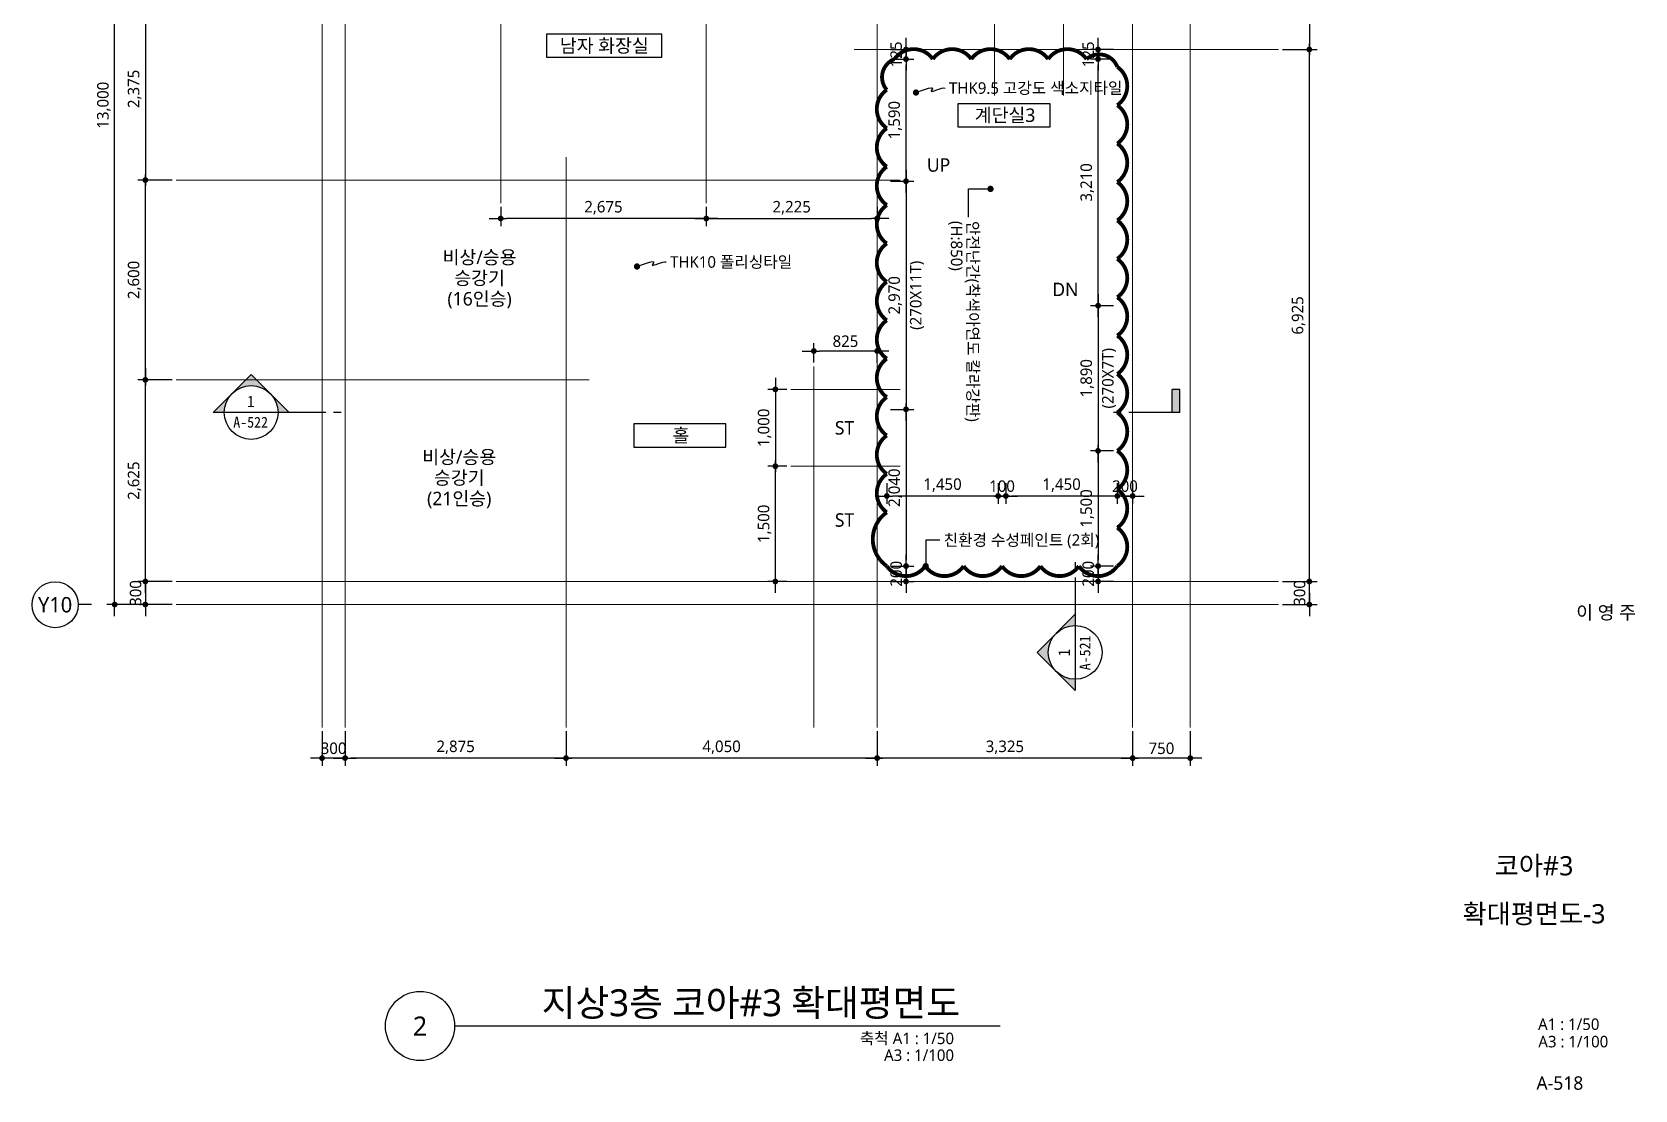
# Model space of a CAD drawing. Header units: millimetres. Extents: x 1424731 to 1631737, y 707248 to 849681.
# Drawn here: x 1526481 to 1547344, y 788374 to 802146 of the extents above; entities that cross this region are included whole.
import ezdxf
from ezdxf.enums import TextEntityAlignment as Align

# ---------------------------------------------------------------- set-up
doc = ezdxf.new("R2010")
doc.units = ezdxf.units.MM
doc.header["$MEASUREMENT"] = 0
doc.linetypes.add('CEN', pattern=[62, 60, -1, 0, -1])
doc.layers.get('0').update_dxf_attribs({"linetype": 'CONTINUOUS'})
for name, color, linetype, lineweight in [('A-AXIS-BUBL', 7, 'CONTINUOUS', 25), ('A-BORD-TEXT', 3, 'CONTINUOUS', 25), ('A-CNTL', 1, 'CEN', 15), ('A-DIMS', 7, 'CONTINUOUS', 25), ('A-MKXS-LEAD', 7, 'CONTINUOUS', 25), ('A-MKXS-MAK1', 3, 'CONTINUOUS', 25), ('A-MKXS-TEXT1', 3, 'CONTINUOUS', 25), ('A-MKXS-TEXT2', 7, 'CONTINUOUS', 25), ('A-MKXX-NAME', 3, 'CONTINUOUS', 25), ('A-MKXX-SYMB', 7, 'CONTINUOUS', 25), ('A-XXXX-SYMB', 7, 'CONTINUOUS', 25), ('A-XXXX-TXT1', 3, 'CONTINUOUS', 25), ('A-XXXX-TXT2', 3, 'CONTINUOUS', 25), ('REV-202205', 20, 'CONTINUOUS', 25)]:
    doc.layers.add(name, color=color, linetype=linetype, lineweight=lineweight)
doc.styles.add('HY울릉도L', font='')
doc.styles.add('돋움체', font='')
doc.styles.add('맑은고딕', font='malgun.ttf')
doc.styles.get('HY울릉도L').set_extended_font_data('HYwulM')
doc.styles.get('돋움체').set_extended_font_data('DotumChe')
doc.dimstyles.new('CDIM', dxfattribs={"dimtxt": 3, "dimasz": 1.5, "dimexe": 2, "dimexo": 1, "dimgap": 1, "dimtad": 1, "dimdec": 0, "dimrnd": 0.5, "dimzin": 0, "dimdsep": 32, "dimlunit": 6, "dimtxsty": 'HY울릉도L', "dimblk1": '_CIDOT', "dimblk2": '_CIDOT', "dimsah": 1, "dimcen": 5.5, "dimclrd": 2, "dimclre": 2, "dimclrt": 7, "dimadec": 0, "dimazin": 0, "dimtfac": 1, "dimtdec": 0, "dimtix": 1, "dimtmove": 2, "dimatfit": 1, "dimldrblk": '_CIDOT', "dimfxl": 1, "dimtolj": 1, "dimtzin": 0, "dimlwd": -1, "dimarcsym": 0})

# ---------------------------------------------------------------- blocks, each defined once
blk = doc.blocks.new('_CIDOT')
at = {"color": 0, "linetype": 'ByBlock'}
blk.add_line((2, 0), (-1, 0), dxfattribs=at)
at = {"color": 0, "linetype": 'ByBlock', "const_width": 0.5}
blk.add_lwpolyline([(-0.25, 0, 1), (0.25, 0, 1)], format="xyb", close=True, dxfattribs=at)
blk = doc.blocks.new('*D1019')
at = {"layer": 'A-DIMS', "lineweight": -2, "transparency": 16777216}
for p, q in [((-2250, 2925), (-2700, 2925)), ((-2250, 300), (-2700, 300))]:
    blk.add_line(p, q, dxfattribs=at)
at = {"layer": 'A-DIMS', "transparency": 16777216}
blk.add_line((-2600, 375), (-2600, 2850), dxfattribs=at)
at = {"layer": 'A-DIMS', "transparency": 16777216, "xscale": 75, "yscale": 75, "zscale": 75}
for p, rotation in [((-2600, 2925), 90), ((-2600, 300), 270)]:
    blk.add_blockref('_CIDOT', p, dxfattribs=dict(at, rotation=rotation))
at = {"layer": 'A-DIMS', "color": 3, "transparency": 16777216, "insert": (-2740, 1612), "char_height": 150, "attachment_point": 5, "rotation": 90, "style": '맑은고딕'}
blk.add_mtext('\\A1;2,625', dxfattribs=at)
blk = doc.blocks.new('*D1020')
at = {"layer": 'A-DIMS', "lineweight": -2, "transparency": 16777216}
for p, q in [((-2250, 13000), (-3100, 13000)), ((-2250, 0), (-3100, 0))]:
    blk.add_line(p, q, dxfattribs=at)
at = {"layer": 'A-DIMS', "transparency": 16777216}
blk.add_line((-3000, 75), (-3000, 12925), dxfattribs=at)
at = {"layer": 'A-DIMS', "transparency": 16777216, "xscale": 75, "yscale": 75, "zscale": 75}
for p, rotation in [((-3000, 13000), 90), ((-3000, 0), 270)]:
    blk.add_blockref('_CIDOT', p, dxfattribs=dict(at, rotation=rotation))
at = {"layer": 'A-DIMS', "color": 3, "transparency": 16777216, "insert": (-3140, 6500), "char_height": 150, "attachment_point": 5, "rotation": 90, "style": '맑은고딕'}
blk.add_mtext('\\A1;13,000', dxfattribs=at)
blk = doc.blocks.new('*D1021')
at = {"layer": 'A-DIMS', "lineweight": -2, "transparency": 16777216}
for p, q in [((-2250, 5525), (-2700, 5525)), ((-2250, 2925), (-2700, 2925))]:
    blk.add_line(p, q, dxfattribs=at)
at = {"layer": 'A-DIMS', "transparency": 16777216}
blk.add_line((-2600, 3000), (-2600, 5450), dxfattribs=at)
at = {"layer": 'A-DIMS', "transparency": 16777216, "xscale": 75, "yscale": 75, "zscale": 75}
for p, rotation in [((-2600, 5525), 90), ((-2600, 2925), 270)]:
    blk.add_blockref('_CIDOT', p, dxfattribs=dict(at, rotation=rotation))
at = {"layer": 'A-DIMS', "color": 3, "transparency": 16777216, "insert": (-2740, 4225), "char_height": 150, "attachment_point": 5, "rotation": 90, "style": '맑은고딕'}
blk.add_mtext('\\A1;2,600', dxfattribs=at)
blk = doc.blocks.new('*D1022')
at = {"layer": 'A-DIMS', "transparency": 16777216}
for p, q in [((12550, 375), (12550, 450)), ((12550, 0), (12550, 300)), ((12550, -75), (12550, -150))]:
    blk.add_line(p, q, dxfattribs=at)
at = {"layer": 'A-DIMS', "lineweight": -2, "transparency": 16777216}
for p, q in [((12200, 300), (12650, 300)), ((12200, 0), (12650, 0))]:
    blk.add_line(p, q, dxfattribs=at)
at = {"layer": 'A-DIMS', "transparency": 16777216, "xscale": 75, "yscale": 75, "zscale": 75}
for p, rotation in [((12550, 300), 270), ((12550, 0), 90)]:
    blk.add_blockref('_CIDOT', p, dxfattribs=dict(at, rotation=rotation))
at = {"layer": 'A-DIMS', "color": 3, "transparency": 16777216, "insert": (12423, 150), "char_height": 150, "attachment_point": 5, "rotation": 90, "style": '맑은고딕'}
blk.add_mtext('\\A1;300', dxfattribs=at)
blk = doc.blocks.new('*D1023')
at = {"layer": 'A-DIMS', "lineweight": -2, "transparency": 16777216}
for p, q in [((12200, 7225), (12650, 7225)), ((12200, 300), (12650, 300))]:
    blk.add_line(p, q, dxfattribs=at)
at = {"layer": 'A-DIMS', "transparency": 16777216}
blk.add_line((12550, 375), (12550, 7150), dxfattribs=at)
at = {"layer": 'A-DIMS', "transparency": 16777216, "xscale": 75, "yscale": 75, "zscale": 75}
for p, rotation in [((12550, 7225), 90), ((12550, 300), 270)]:
    blk.add_blockref('_CIDOT', p, dxfattribs=dict(at, rotation=rotation))
at = {"layer": 'A-DIMS', "color": 3, "transparency": 16777216, "insert": (12410, 3763), "char_height": 150, "attachment_point": 5, "rotation": 90, "style": '맑은고딕'}
blk.add_mtext('\\A1;6,925', dxfattribs=at)
blk = doc.blocks.new('*D1025')
at = {"layer": 'A-DIMS', "lineweight": -2, "transparency": 16777216}
for p, q in [((-300, -1650), (-300, -2100)), ((0, -1650), (0, -2100))]:
    blk.add_line(p, q, dxfattribs=at)
at = {"layer": 'A-DIMS', "transparency": 16777216}
for p, q in [((-375, -2000), (-450, -2000)), ((0, -2000), (-300, -2000)), ((75, -2000), (150, -2000))]:
    blk.add_line(p, q, dxfattribs=at)
at = {"layer": 'A-DIMS', "transparency": 16777216, "xscale": 75, "yscale": 75, "zscale": 75}
blk.add_blockref('_CIDOT', (-300, -2000), dxfattribs=at)
at = {"layer": 'A-DIMS', "transparency": 16777216, "xscale": 75, "yscale": 75, "zscale": 75, "rotation": 180}
blk.add_blockref('_CIDOT', (0, -2000), dxfattribs=at)
at = {"layer": 'A-DIMS', "color": 3, "transparency": 16777216, "insert": (-150, -1873), "char_height": 150, "attachment_point": 5, "style": '맑은고딕'}
blk.add_mtext('\\A1;300', dxfattribs=at)
blk = doc.blocks.new('*D1026')
at = {"layer": 'A-DIMS', "lineweight": -2, "transparency": 16777216}
for p, q in [((0, -1650), (0, -2100)), ((2875, -1650), (2875, -2100))]:
    blk.add_line(p, q, dxfattribs=at)
at = {"layer": 'A-DIMS', "transparency": 16777216}
blk.add_line((2800, -2000), (75, -2000), dxfattribs=at)
at = {"layer": 'A-DIMS', "transparency": 16777216, "xscale": 75, "yscale": 75, "zscale": 75, "rotation": 180}
blk.add_blockref('_CIDOT', (0, -2000), dxfattribs=at)
at = {"layer": 'A-DIMS', "transparency": 16777216, "xscale": 75, "yscale": 75, "zscale": 75}
blk.add_blockref('_CIDOT', (2875, -2000), dxfattribs=at)
at = {"layer": 'A-DIMS', "color": 3, "transparency": 16777216, "insert": (1438, -1860), "char_height": 150, "attachment_point": 5, "style": '맑은고딕'}
blk.add_mtext('\\A1;2,875', dxfattribs=at)
blk = doc.blocks.new('*D1027')
at = {"layer": 'A-DIMS', "lineweight": -2, "transparency": 16777216}
for p, q in [((2875, -1650), (2875, -2100)), ((6925, -1650), (6925, -2100))]:
    blk.add_line(p, q, dxfattribs=at)
at = {"layer": 'A-DIMS', "transparency": 16777216}
blk.add_line((6850, -2000), (2950, -2000), dxfattribs=at)
at = {"layer": 'A-DIMS', "transparency": 16777216, "xscale": 75, "yscale": 75, "zscale": 75, "rotation": 180}
blk.add_blockref('_CIDOT', (2875, -2000), dxfattribs=at)
at = {"layer": 'A-DIMS', "transparency": 16777216, "xscale": 75, "yscale": 75, "zscale": 75}
blk.add_blockref('_CIDOT', (6925, -2000), dxfattribs=at)
at = {"layer": 'A-DIMS', "color": 3, "transparency": 16777216, "insert": (4900, -1860), "char_height": 150, "attachment_point": 5, "style": '맑은고딕'}
blk.add_mtext('\\A1;4,050', dxfattribs=at)
blk = doc.blocks.new('*D1028')
at = {"layer": 'A-DIMS', "lineweight": -2, "transparency": 16777216}
for p, q in [((6925, -1650), (6925, -2100)), ((10250, -1650), (10250, -2100))]:
    blk.add_line(p, q, dxfattribs=at)
at = {"layer": 'A-DIMS', "transparency": 16777216}
blk.add_line((10175, -2000), (7000, -2000), dxfattribs=at)
at = {"layer": 'A-DIMS', "transparency": 16777216, "xscale": 75, "yscale": 75, "zscale": 75, "rotation": 180}
blk.add_blockref('_CIDOT', (6925, -2000), dxfattribs=at)
at = {"layer": 'A-DIMS', "transparency": 16777216, "xscale": 75, "yscale": 75, "zscale": 75}
blk.add_blockref('_CIDOT', (10250, -2000), dxfattribs=at)
at = {"layer": 'A-DIMS', "color": 3, "transparency": 16777216, "insert": (8587, -1860), "char_height": 150, "attachment_point": 5, "style": '맑은고딕'}
blk.add_mtext('\\A1;3,325', dxfattribs=at)
blk = doc.blocks.new('*D1029')
at = {"layer": 'A-DIMS', "lineweight": -2, "transparency": 16777216}
for p, q in [((10250, -1650), (10250, -2100)), ((11000, -1650), (11000, -2100))]:
    blk.add_line(p, q, dxfattribs=at)
at = {"layer": 'A-DIMS', "transparency": 16777216}
blk.add_line((10925, -2000), (10325, -2000), dxfattribs=at)
at = {"layer": 'A-DIMS', "transparency": 16777216, "xscale": 75, "yscale": 75, "zscale": 75, "rotation": 180}
blk.add_blockref('_CIDOT', (10250, -2000), dxfattribs=at)
at = {"layer": 'A-DIMS', "transparency": 16777216, "xscale": 75, "yscale": 75, "zscale": 75}
blk.add_blockref('_CIDOT', (11000, -2000), dxfattribs=at)
at = {"layer": 'A-DIMS', "color": 3, "transparency": 16777216, "insert": (10625, -1873), "char_height": 150, "attachment_point": 5, "style": '맑은고딕'}
blk.add_mtext('\\A1;750', dxfattribs=at)
blk = doc.blocks.new('*D1030')
at = {"layer": 'A-DIMS', "lineweight": -2, "transparency": 16777216}
for p, q in [((-2250, 7900), (-2700, 7900)), ((-2250, 5525), (-2700, 5525))]:
    blk.add_line(p, q, dxfattribs=at)
at = {"layer": 'A-DIMS', "transparency": 16777216}
blk.add_line((-2600, 7825), (-2600, 5600), dxfattribs=at)
at = {"layer": 'A-DIMS', "transparency": 16777216, "xscale": 75, "yscale": 75, "zscale": 75}
for p, rotation in [((-2600, 7900), 90), ((-2600, 5525), 270)]:
    blk.add_blockref('_CIDOT', p, dxfattribs=dict(at, rotation=rotation))
at = {"layer": 'A-DIMS', "color": 3, "transparency": 16777216, "insert": (-2740, 6712), "char_height": 150, "attachment_point": 5, "rotation": 90, "style": '맑은고딕'}
blk.add_mtext('\\A1;2,375', dxfattribs=at)
blk = doc.blocks.new('*D1033')
at = {"layer": 'A-DIMS', "lineweight": -2, "transparency": 16777216}
for p, q in [((5750, 1800), (5500, 1800)), ((5750, 300), (5500, 300))]:
    blk.add_line(p, q, dxfattribs=at)
at = {"layer": 'A-DIMS', "transparency": 16777216}
blk.add_line((5600, 375), (5600, 1725), dxfattribs=at)
at = {"layer": 'A-DIMS', "transparency": 16777216, "xscale": 75, "yscale": 75, "zscale": 75}
for p, rotation in [((5600, 1800), 90), ((5600, 300), 270)]:
    blk.add_blockref('_CIDOT', p, dxfattribs=dict(at, rotation=rotation))
at = {"layer": 'A-DIMS', "color": 3, "transparency": 16777216, "insert": (5460, 1050), "char_height": 150, "attachment_point": 5, "rotation": 90, "style": '맑은고딕'}
blk.add_mtext('\\A1;1,500', dxfattribs=at)
blk = doc.blocks.new('*D1034')
at = {"layer": 'A-DIMS', "lineweight": -2, "transparency": 16777216}
for p, q in [((5750, 2800), (5500, 2800)), ((5750, 1800), (5500, 1800))]:
    blk.add_line(p, q, dxfattribs=at)
at = {"layer": 'A-DIMS', "transparency": 16777216}
blk.add_line((5600, 2725), (5600, 1875), dxfattribs=at)
at = {"layer": 'A-DIMS', "transparency": 16777216, "xscale": 75, "yscale": 75, "zscale": 75}
for p, rotation in [((5600, 2800), 90), ((5600, 1800), 270)]:
    blk.add_blockref('_CIDOT', p, dxfattribs=dict(at, rotation=rotation))
at = {"layer": 'A-DIMS', "color": 3, "transparency": 16777216, "insert": (5460, 2300), "char_height": 150, "attachment_point": 5, "rotation": 90, "style": '맑은고딕'}
blk.add_mtext('\\A1;1,000', dxfattribs=at)
blk = doc.blocks.new('*D1035')
at = {"layer": 'A-DIMS', "lineweight": -2, "transparency": 16777216}
for p, q in [((6100, 3150), (6100, 3400)), ((6925, 3150), (6925, 3400))]:
    blk.add_line(p, q, dxfattribs=at)
at = {"layer": 'A-DIMS', "transparency": 16777216}
blk.add_line((6850, 3300), (6175, 3300), dxfattribs=at)
at = {"layer": 'A-DIMS', "transparency": 16777216, "xscale": 75, "yscale": 75, "zscale": 75, "rotation": 180}
blk.add_blockref('_CIDOT', (6100, 3300), dxfattribs=at)
at = {"layer": 'A-DIMS', "transparency": 16777216, "xscale": 75, "yscale": 75, "zscale": 75}
blk.add_blockref('_CIDOT', (6925, 3300), dxfattribs=at)
at = {"layer": 'A-DIMS', "color": 3, "transparency": 16777216, "insert": (6512, 3427), "char_height": 150, "attachment_point": 5, "style": '맑은고딕'}
blk.add_mtext('\\A1;825', dxfattribs=at)
blk = doc.blocks.new('*D1036')
at = {"layer": 'A-DIMS', "lineweight": -2, "transparency": 16777216}
for p, q in [((12200, 8450), (12650, 8450)), ((12200, 7225), (12650, 7225))]:
    blk.add_line(p, q, dxfattribs=at)
at = {"layer": 'A-DIMS', "transparency": 16777216}
blk.add_line((12550, 8375), (12550, 7300), dxfattribs=at)
at = {"layer": 'A-DIMS', "transparency": 16777216, "xscale": 75, "yscale": 75, "zscale": 75}
for p, rotation in [((12550, 8450), 90), ((12550, 7225), 270)]:
    blk.add_blockref('_CIDOT', p, dxfattribs=dict(at, rotation=rotation))
at = {"layer": 'A-DIMS', "color": 3, "transparency": 16777216, "insert": (12410, 7838), "char_height": 150, "attachment_point": 5, "rotation": 90, "style": '맑은고딕'}
blk.add_mtext('\\A1;1,225', dxfattribs=at)
blk = doc.blocks.new('*D1008')
at = {"layer": 'A-DIMS', "transparency": 16777216}
for p, q in [((-2600, 375), (-2600, 450)), ((-2600, 300), (-2600, 0)), ((-2600, -75), (-2600, -150))]:
    blk.add_line(p, q, dxfattribs=at)
at = {"layer": 'A-DIMS', "lineweight": -2, "transparency": 16777216}
for p, q in [((-2250, 300), (-2700, 300)), ((-2250, 0), (-2700, 0))]:
    blk.add_line(p, q, dxfattribs=at)
at = {"layer": 'A-DIMS', "transparency": 16777216, "xscale": 75, "yscale": 75, "zscale": 75}
for p, rotation in [((-2600, 300), 270), ((-2600, 0), 90)]:
    blk.add_blockref('_CIDOT', p, dxfattribs=dict(at, rotation=rotation))
at = {"layer": 'A-DIMS', "color": 3, "transparency": 16777216, "insert": (-2727, 150), "char_height": 150, "attachment_point": 5, "rotation": 90, "style": '맑은고딕'}
blk.add_mtext('\\A1;300', dxfattribs=at)
blk = doc.blocks.new('*D1038')
at = {"layer": 'A-DIMS', "lineweight": -2, "transparency": 16777216}
for p, q in [((2025, 5175), (2025, 4925)), ((4700, 5175), (4700, 4925))]:
    blk.add_line(p, q, dxfattribs=at)
at = {"layer": 'A-DIMS', "transparency": 16777216}
blk.add_line((4625, 5025), (2100, 5025), dxfattribs=at)
at = {"layer": 'A-DIMS', "transparency": 16777216, "xscale": 75, "yscale": 75, "zscale": 75, "rotation": 180}
blk.add_blockref('_CIDOT', (2025, 5025), dxfattribs=at)
at = {"layer": 'A-DIMS', "transparency": 16777216, "xscale": 75, "yscale": 75, "zscale": 75}
blk.add_blockref('_CIDOT', (4700, 5025), dxfattribs=at)
at = {"layer": 'A-DIMS', "color": 3, "transparency": 16777216, "insert": (3362, 5165), "char_height": 150, "attachment_point": 5, "style": '맑은고딕'}
blk.add_mtext('\\A1;2,675', dxfattribs=at)
blk = doc.blocks.new('*D1039')
at = {"layer": 'A-DIMS', "lineweight": -2, "transparency": 16777216}
for p, q in [((4700, 5175), (4700, 4925)), ((6925, 5175), (6925, 4925))]:
    blk.add_line(p, q, dxfattribs=at)
at = {"layer": 'A-DIMS', "transparency": 16777216}
blk.add_line((4775, 5025), (6850, 5025), dxfattribs=at)
at = {"layer": 'A-DIMS', "transparency": 16777216, "xscale": 75, "yscale": 75, "zscale": 75, "rotation": 180}
blk.add_blockref('_CIDOT', (4700, 5025), dxfattribs=at)
at = {"layer": 'A-DIMS', "transparency": 16777216, "xscale": 75, "yscale": 75, "zscale": 75}
blk.add_blockref('_CIDOT', (6925, 5025), dxfattribs=at)
at = {"layer": 'A-DIMS', "color": 3, "transparency": 16777216, "insert": (5812, 5165), "char_height": 150, "attachment_point": 5, "style": '맑은고딕'}
blk.add_mtext('\\A1;2,225', dxfattribs=at)
blk = doc.blocks.new('비상승용승강기16인승')
at = {"layer": 'A-MKXX-NAME', "style": '맑은고딕'}
for s, p in [('비상/승용', (0, 270)), ('승강기', (0, 0)), ('(16인승)', (0, -270))]:
    blk.add_text(s, height=175, dxfattribs=at).set_placement(p, align=Align.MIDDLE_CENTER)
blk = doc.blocks.new('CORE 3- 단면')
at = {"layer": 'A-MKXS-MAK1'}
h = blk.add_hatch(color=256, dxfattribs=at)
h.paths.add_polyline_path([(-1180, 4290), (-933, 4042, 0.414214), (-1428, 4042)])
h.paths.add_polyline_path([(-933, 4042), (-685, 3795), (-830, 3795, 0.198912)])
h.paths.add_polyline_path([(-1428, 4042, 0.198912), (-1530, 3795), (-1675, 3795)])
blk.add_hatch(color=256, dxfattribs=at).paths.add_polyline_path([(10806, 4095), (10906, 4095), (10906, 3795), (10806, 3795)])
h = blk.add_hatch(color=256, dxfattribs=at)
h.paths.add_polyline_path([(9050, 672), (9297, 919, 0.414214), (9297, 424)])
h.paths.add_polyline_path([(9297, 919), (9545, 1167), (9545, 1022, 0.198912)])
h.paths.add_polyline_path([(9297, 424, 0.198912), (9545, 322), (9545, 177)])
for p, q in [((-1675, 3795), (-1180, 4290)), ((-685, 3795), (-1180, 4290)), ((10906, 4095), (10806, 4095)), ((10806, 3795), (10806, 4095)), ((10906, 3795), (10906, 4095)), ((-207, 3795), (-1675, 3795)), ((-7, 3795), (-107, 3795)), ((10143, 3795), (10043, 3795)), ((10906, 3795), (10243, 3795)), ((9545, 1845), (9545, 1745)), ((9545, 1645), (9545, 177)), ((9545, 1167), (9050, 672)), ((9545, 177), (9050, 672))]:
    blk.add_line(p, q, dxfattribs=at)
for centre in [(-1180, 3795), (9545, 672)]:
    blk.add_circle(centre, 350, dxfattribs=at)
at = {"layer": 'A-MKXS-TEXT2', "style": '돋움체'}
for s, height, p in [('1', 150, (-1184, 3939)), ('A-522', 140, (-1187, 3667))]:
    blk.add_text(s, height=height, dxfattribs=at).set_placement(p, align=Align.MIDDLE)
for s, height, p in [('A-521', 140, (9673, 665)), ('1', 150, (9401, 668))]:
    blk.add_text(s, height=height, rotation=90, dxfattribs=at).set_placement(p, align=Align.MIDDLE)
blk = doc.blocks.new('*D821')
at = {"layer": 'A-DIMS', "lineweight": -2, "transparency": 16777216}
for p, q in [((1537656, 801794), (1537956, 801794)), ((1537656, 800204), (1537956, 800204))]:
    blk.add_line(p, q, dxfattribs=at)
at = {"layer": 'A-DIMS', "transparency": 16777216}
blk.add_line((1537856, 800279), (1537856, 801719), dxfattribs=at)
at = {"layer": 'A-DIMS', "transparency": 16777216, "xscale": 75, "yscale": 75, "zscale": 75}
for p, rotation in [((1537856, 801794), 90), ((1537856, 800204), 270)]:
    blk.add_blockref('_CIDOT', p, dxfattribs=dict(at, rotation=rotation))
at = {"layer": 'A-DIMS', "color": 3, "transparency": 16777216, "insert": (1537715, 800999), "char_height": 150, "attachment_point": 5, "rotation": 90, "style": '맑은고딕'}
blk.add_mtext('\\A1;1,590', dxfattribs=at)
blk = doc.blocks.new('*D822')
at = {"layer": 'A-DIMS', "lineweight": -2, "transparency": 16777216}
for p, q in [((1537656, 800204), (1537956, 800204)), ((1537656, 797234), (1537956, 797234))]:
    blk.add_line(p, q, dxfattribs=at)
at = {"layer": 'A-DIMS', "transparency": 16777216}
blk.add_line((1537856, 800129), (1537856, 797309), dxfattribs=at)
at = {"layer": 'A-DIMS', "transparency": 16777216, "xscale": 75, "yscale": 75, "zscale": 75}
for p, rotation in [((1537856, 800204), 90), ((1537856, 797234), 270)]:
    blk.add_blockref('_CIDOT', p, dxfattribs=dict(at, rotation=rotation))
at = {"layer": 'A-DIMS', "color": 3, "transparency": 16777216, "char_height": 150, "attachment_point": 5, "rotation": 90, "style": '맑은고딕'}
for s, insert in [('\\A1;(270X11T)', (1537999, 798719)), ('\\A1;2,970', (1537715, 798719))]:
    blk.add_mtext(s, dxfattribs=dict(at, insert=insert))
blk = doc.blocks.new('*D823')
at = {"layer": 'A-DIMS', "lineweight": -2, "transparency": 16777216}
for p, q in [((1537656, 797234), (1537956, 797234)), ((1537656, 795194), (1537956, 795194))]:
    blk.add_line(p, q, dxfattribs=at)
at = {"layer": 'A-DIMS', "transparency": 16777216}
blk.add_line((1537856, 797159), (1537856, 795269), dxfattribs=at)
at = {"layer": 'A-DIMS', "transparency": 16777216, "xscale": 75, "yscale": 75, "zscale": 75}
for p, rotation in [((1537856, 797234), 90), ((1537856, 795194), 270)]:
    blk.add_blockref('_CIDOT', p, dxfattribs=dict(at, rotation=rotation))
at = {"layer": 'A-DIMS', "color": 3, "transparency": 16777216, "insert": (1537715, 796214), "char_height": 150, "attachment_point": 5, "rotation": 90, "style": '맑은고딕'}
blk.add_mtext('\\A1;2,040', dxfattribs=at)
blk = doc.blocks.new('*D824')
at = {"layer": 'A-DIMS', "transparency": 16777216}
for p, q in [((1537856, 801994), (1537856, 802069)), ((1537856, 801794), (1537856, 801919)), ((1537856, 801719), (1537856, 801644))]:
    blk.add_line(p, q, dxfattribs=at)
at = {"layer": 'A-DIMS', "lineweight": -2, "transparency": 16777216}
for p, q in [((1537656, 801919), (1537956, 801919)), ((1537656, 801794), (1537956, 801794))]:
    blk.add_line(p, q, dxfattribs=at)
at = {"layer": 'A-DIMS', "transparency": 16777216, "xscale": 75, "yscale": 75, "zscale": 75}
for p, rotation in [((1537856, 801919), 270), ((1537856, 801794), 90)]:
    blk.add_blockref('_CIDOT', p, dxfattribs=dict(at, rotation=rotation))
at = {"layer": 'A-DIMS', "color": 3, "transparency": 16777216, "insert": (1537728, 801856), "char_height": 150, "attachment_point": 5, "rotation": 90, "style": '맑은고딕'}
blk.add_mtext('\\A1;125', dxfattribs=at)
blk = doc.blocks.new('*D825')
at = {"layer": 'A-DIMS', "transparency": 16777216}
for p, q in [((1537856, 795269), (1537856, 795344)), ((1537856, 795194), (1537856, 794994)), ((1537856, 794919), (1537856, 794844))]:
    blk.add_line(p, q, dxfattribs=at)
at = {"layer": 'A-DIMS', "lineweight": -2, "transparency": 16777216}
for p, q in [((1537656, 795194), (1537956, 795194)), ((1537656, 794994), (1537956, 794994))]:
    blk.add_line(p, q, dxfattribs=at)
at = {"layer": 'A-DIMS', "transparency": 16777216, "xscale": 75, "yscale": 75, "zscale": 75}
for p, rotation in [((1537856, 795194), 270), ((1537856, 794994), 90)]:
    blk.add_blockref('_CIDOT', p, dxfattribs=dict(at, rotation=rotation))
at = {"layer": 'A-DIMS', "color": 3, "transparency": 16777216, "insert": (1537728, 795094), "char_height": 150, "attachment_point": 5, "rotation": 90, "style": '맑은고딕'}
blk.add_mtext('\\A1;200', dxfattribs=at)
blk = doc.blocks.new('*D826')
at = {"layer": 'A-DIMS', "lineweight": -2, "transparency": 16777216}
for p, q in [((1537606, 796274), (1537606, 796006)), ((1539056, 796274), (1539056, 796006))]:
    blk.add_line(p, q, dxfattribs=at)
at = {"layer": 'A-DIMS', "transparency": 16777216}
blk.add_line((1538981, 796106), (1537681, 796106), dxfattribs=at)
at = {"layer": 'A-DIMS', "transparency": 16777216, "xscale": 75, "yscale": 75, "zscale": 75, "rotation": 180}
blk.add_blockref('_CIDOT', (1537606, 796106), dxfattribs=at)
at = {"layer": 'A-DIMS', "transparency": 16777216, "xscale": 75, "yscale": 75, "zscale": 75}
blk.add_blockref('_CIDOT', (1539056, 796106), dxfattribs=at)
at = {"layer": 'A-DIMS', "color": 3, "transparency": 16777216, "insert": (1538331, 796247), "char_height": 150, "attachment_point": 5, "style": '맑은고딕'}
blk.add_mtext('\\A1;1,450', dxfattribs=at)
blk = doc.blocks.new('*D827')
at = {"layer": 'A-DIMS', "lineweight": -2, "transparency": 16777216}
for p, q in [((1540556, 798584), (1540256, 798584)), ((1540556, 796694), (1540256, 796694))]:
    blk.add_line(p, q, dxfattribs=at)
at = {"layer": 'A-DIMS', "transparency": 16777216}
blk.add_line((1540356, 798509), (1540356, 796769), dxfattribs=at)
at = {"layer": 'A-DIMS', "transparency": 16777216, "xscale": 75, "yscale": 75, "zscale": 75}
for p, rotation in [((1540356, 798584), 90), ((1540356, 796694), 270)]:
    blk.add_blockref('_CIDOT', p, dxfattribs=dict(at, rotation=rotation))
at = {"layer": 'A-DIMS', "color": 3, "transparency": 16777216, "char_height": 150, "attachment_point": 5, "rotation": 90, "style": '맑은고딕'}
for s, insert in [('\\A1;(270X7T)', (1540499, 797639)), ('\\A1;1,890', (1540215, 797639))]:
    blk.add_mtext(s, dxfattribs=dict(at, insert=insert))
blk = doc.blocks.new('*D828')
at = {"layer": 'A-DIMS', "lineweight": -2, "transparency": 16777216}
for p, q in [((1540556, 796694), (1540256, 796694)), ((1540556, 795194), (1540256, 795194))]:
    blk.add_line(p, q, dxfattribs=at)
at = {"layer": 'A-DIMS', "transparency": 16777216}
blk.add_line((1540356, 796619), (1540356, 795269), dxfattribs=at)
at = {"layer": 'A-DIMS', "transparency": 16777216, "xscale": 75, "yscale": 75, "zscale": 75}
for p, rotation in [((1540356, 796694), 90), ((1540356, 795194), 270)]:
    blk.add_blockref('_CIDOT', p, dxfattribs=dict(at, rotation=rotation))
at = {"layer": 'A-DIMS', "color": 3, "transparency": 16777216, "insert": (1540215, 795944), "char_height": 150, "attachment_point": 5, "rotation": 90, "style": '맑은고딕'}
blk.add_mtext('\\A1;1,500', dxfattribs=at)
blk = doc.blocks.new('*D829')
at = {"layer": 'A-DIMS', "transparency": 16777216}
for p, q in [((1540356, 795269), (1540356, 795344)), ((1540356, 795194), (1540356, 794994)), ((1540356, 794919), (1540356, 794844))]:
    blk.add_line(p, q, dxfattribs=at)
at = {"layer": 'A-DIMS', "lineweight": -2, "transparency": 16777216}
for p, q in [((1540556, 795194), (1540256, 795194)), ((1540556, 794994), (1540256, 794994))]:
    blk.add_line(p, q, dxfattribs=at)
at = {"layer": 'A-DIMS', "transparency": 16777216, "xscale": 75, "yscale": 75, "zscale": 75}
for p, rotation in [((1540356, 795194), 270), ((1540356, 794994), 90)]:
    blk.add_blockref('_CIDOT', p, dxfattribs=dict(at, rotation=rotation))
at = {"layer": 'A-DIMS', "color": 3, "transparency": 16777216, "insert": (1540228, 795094), "char_height": 150, "attachment_point": 5, "rotation": 90, "style": '맑은고딕'}
blk.add_mtext('\\A1;200', dxfattribs=at)
blk = doc.blocks.new('*D830')
at = {"layer": 'A-DIMS', "lineweight": -2, "transparency": 16777216}
for p, q in [((1540556, 801794), (1540256, 801794)), ((1540556, 798584), (1540256, 798584))]:
    blk.add_line(p, q, dxfattribs=at)
at = {"layer": 'A-DIMS', "transparency": 16777216}
blk.add_line((1540356, 798659), (1540356, 801719), dxfattribs=at)
at = {"layer": 'A-DIMS', "transparency": 16777216, "xscale": 75, "yscale": 75, "zscale": 75}
for p, rotation in [((1540356, 801794), 90), ((1540356, 798584), 270)]:
    blk.add_blockref('_CIDOT', p, dxfattribs=dict(at, rotation=rotation))
at = {"layer": 'A-DIMS', "color": 3, "transparency": 16777216, "insert": (1540215, 800189), "char_height": 150, "attachment_point": 5, "rotation": 90, "style": '맑은고딕'}
blk.add_mtext('\\A1;3,210', dxfattribs=at)
blk = doc.blocks.new('*D831')
at = {"layer": 'A-DIMS', "transparency": 16777216}
for p, q in [((1540356, 801994), (1540356, 802069)), ((1540356, 801794), (1540356, 801919)), ((1540356, 801719), (1540356, 801644))]:
    blk.add_line(p, q, dxfattribs=at)
at = {"layer": 'A-DIMS', "lineweight": -2, "transparency": 16777216}
for p, q in [((1540556, 801919), (1540256, 801919)), ((1540556, 801794), (1540256, 801794))]:
    blk.add_line(p, q, dxfattribs=at)
at = {"layer": 'A-DIMS', "transparency": 16777216, "xscale": 75, "yscale": 75, "zscale": 75}
for p, rotation in [((1540356, 801919), 270), ((1540356, 801794), 90)]:
    blk.add_blockref('_CIDOT', p, dxfattribs=dict(at, rotation=rotation))
at = {"layer": 'A-DIMS', "color": 3, "transparency": 16777216, "insert": (1540228, 801856), "char_height": 150, "attachment_point": 5, "rotation": 90, "style": '맑은고딕'}
blk.add_mtext('\\A1;125', dxfattribs=at)
blk = doc.blocks.new('*D832')
at = {"layer": 'A-DIMS', "lineweight": -2, "transparency": 16777216}
for p, q in [((1539056, 796274), (1539056, 796006)), ((1539156, 796274), (1539156, 796006))]:
    blk.add_line(p, q, dxfattribs=at)
at = {"layer": 'A-DIMS', "transparency": 16777216}
for p, q in [((1538981, 796106), (1538906, 796106)), ((1539156, 796106), (1539056, 796106)), ((1539231, 796106), (1539306, 796106))]:
    blk.add_line(p, q, dxfattribs=at)
at = {"layer": 'A-DIMS', "transparency": 16777216, "xscale": 75, "yscale": 75, "zscale": 75}
blk.add_blockref('_CIDOT', (1539056, 796106), dxfattribs=at)
at = {"layer": 'A-DIMS', "transparency": 16777216, "xscale": 75, "yscale": 75, "zscale": 75, "rotation": 180}
blk.add_blockref('_CIDOT', (1539156, 796106), dxfattribs=at)
at = {"layer": 'A-DIMS', "color": 3, "transparency": 16777216, "insert": (1539106, 796234), "char_height": 150, "attachment_point": 5, "style": '맑은고딕'}
blk.add_mtext('\\A1;100', dxfattribs=at)
blk = doc.blocks.new('*D833')
at = {"layer": 'A-DIMS', "lineweight": -2, "transparency": 16777216}
for p, q in [((1539156, 796274), (1539156, 796006)), ((1540606, 796274), (1540606, 796006))]:
    blk.add_line(p, q, dxfattribs=at)
at = {"layer": 'A-DIMS', "transparency": 16777216}
blk.add_line((1540531, 796106), (1539231, 796106), dxfattribs=at)
at = {"layer": 'A-DIMS', "transparency": 16777216, "xscale": 75, "yscale": 75, "zscale": 75, "rotation": 180}
blk.add_blockref('_CIDOT', (1539156, 796106), dxfattribs=at)
at = {"layer": 'A-DIMS', "transparency": 16777216, "xscale": 75, "yscale": 75, "zscale": 75}
blk.add_blockref('_CIDOT', (1540606, 796106), dxfattribs=at)
at = {"layer": 'A-DIMS', "color": 3, "transparency": 16777216, "insert": (1539881, 796247), "char_height": 150, "attachment_point": 5, "style": '맑은고딕'}
blk.add_mtext('\\A1;1,450', dxfattribs=at)
blk = doc.blocks.new('*D834')
at = {"layer": 'A-DIMS', "lineweight": -2, "transparency": 16777216}
for p, q in [((1540606, 796274), (1540606, 796006)), ((1540806, 796274), (1540806, 796006))]:
    blk.add_line(p, q, dxfattribs=at)
at = {"layer": 'A-DIMS', "transparency": 16777216}
for p, q in [((1540531, 796106), (1540456, 796106)), ((1540806, 796106), (1540606, 796106)), ((1540881, 796106), (1540956, 796106))]:
    blk.add_line(p, q, dxfattribs=at)
at = {"layer": 'A-DIMS', "transparency": 16777216, "xscale": 75, "yscale": 75, "zscale": 75}
blk.add_blockref('_CIDOT', (1540606, 796106), dxfattribs=at)
at = {"layer": 'A-DIMS', "transparency": 16777216, "xscale": 75, "yscale": 75, "zscale": 75, "rotation": 180}
blk.add_blockref('_CIDOT', (1540806, 796106), dxfattribs=at)
at = {"layer": 'A-DIMS', "color": 3, "transparency": 16777216, "insert": (1540706, 796234), "char_height": 150, "attachment_point": 5, "style": '맑은고딕'}
blk.add_mtext('\\A1;200', dxfattribs=at)
blk = doc.blocks.new('CORE3_GRID')
at = {"layer": 'A-AXIS-BUBL', "ltscale": 0.2}
blk.add_line((-3300, 0), (-3475, 0), dxfattribs=at)
blk.add_circle((-3775, -2.9), 300, dxfattribs=at)
at = {"layer": 'A-CNTL'}
for p, q in [((-300, -1600), (-300, 14425)), ((0, -1600), (0, 14425)), ((2025, 5225), (2025, 14425)), ((10250, -1600), (10250, 14425)), ((11000, 14425), (11000, -1600)), ((6925, -1600), (6925, 10275)), ((8450, 6625), (8450, 8750)), ((9350, 6625), (9350, 8750)), ((4700, 5225), (4700, 8200)), ((6625, 7225), (12150, 7225)), ((2875, -1600), (2875, 5825)), ((-2200, 5525), (7225, 5525)), ((-2200, 2925), (3175, 2925)), ((6100, -1600), (6100, 3100)), ((5800, 2800), (7225, 2800)), ((5800, 1800), (7225, 1800)), ((-2200, 300), (12150, 300)), ((12150, 0), (-2200, 0))]:
    blk.add_line(p, q, dxfattribs=at)
at = {"layer": 'A-XXXX-TXT2', "ltscale": 0.2, "style": '맑은고딕'}
blk.add_text('Y10', height=200, dxfattribs=at).set_placement((-3775, -2.9), align=Align.MIDDLE)
at = {"layer": 'A-DIMS'}
for base, p1, p2, angle, picture, middle in [((-3000, 13000), (-2200, 0), (-2200, 13000), 270, '*D1020', (-3140.5, 6500)), ((12550, 7225), (12150, 8450), (12150, 7225), 90, '*D1036', (12409.5, 7837.5)), ((-2600, 5525), (-2200, 7900), (-2200, 5525), 90, '*D1030', (-2740.1, 6712.5)), ((12550, 7225), (12150, 300), (12150, 7225), 270, '*D1023', (12409.9, 3762.5)), ((-2600, 5525), (-2200, 2925), (-2200, 5525), 270, '*D1021', (-2740.1, 4225)), ((2025, 5025), (4700, 5225), (2025, 5225), 180, '*D1038', (3362.5, 5165.1)), ((-2600, 2925), (-2200, 300), (-2200, 2925), 270, '*D1019', (-2740.1, 1612.5)), ((5600, 1800), (5800, 2800), (5800, 1800), 90, '*D1034', (5459.5, 2300)), ((5600, 1800), (5800, 300), (5800, 1800), 270, '*D1033', (5459.5, 1050)), ((-2600, 0), (-2200, 300), (-2200, 0), 90, '*D1008', (-2727.5, 150)), ((12550, 300), (12150, 0), (12150, 300), 270, '*D1022', (12422.5, 150)), ((-300, -2000), (0, -1600), (-300, -1600), 180, '*D1025', (-150, -1872.5)), ((0, -2000), (2875, -1600), (0, -1600), 180, '*D1026', (1437.5, -1859.9)), ((2875, -2000), (6925, -1600), (2875, -1600), 180, '*D1027', (4900, -1859.9)), ((6925, -2000), (10250, -1600), (6925, -1600), 180, '*D1028', (8587.5, -1859.9)), ((10250, -2000), (11000, -1600), (10250, -1600), 180, '*D1029', (10625, -1872.5))]:
    dim = blk.add_linear_dim(base=base, p1=p1, p2=p2, angle=angle, dimstyle='CDIM', override={"dimscale": 50, "dimtxsty": '맑은고딕', "dimclrd": 256, "dimclre": 256, "dimclrt": 3}, dxfattribs=at)
    dim.commit()
    dim.dimension.update_dxf_attribs({"geometry": picture, "text_midpoint": middle})
for base, p1, p2, picture, middle in [((6925, 5025), (4700, 5225), (6925, 5225), '*D1039', (5812.5, 5165.1)), ((6100, 3300), (6925, 3100), (6100, 3100), '*D1035', (6512.5, 3427.5))]:
    dim = blk.add_linear_dim(base=base, p1=p1, p2=p2, dimstyle='CDIM', override={"dimscale": 50, "dimtxsty": '맑은고딕', "dimclrd": 256, "dimclre": 256, "dimclrt": 3}, dxfattribs=at)
    dim.commit()
    dim.dimension.update_dxf_attribs({"geometry": picture, "text_midpoint": middle})

msp = doc.modelspace()

# ---------------------------------------------------------------- linework, layer by layer
at = {"layer": 'A-MKXS-LEAD', "const_width": 40}
for points in [[(1537965.3, 801360.5, 1), (1538006.7, 801356.3, 1)], [(1538953.7, 800125, -1), (1538957.8, 800083.6, -1)], [(1534334.3, 799096.1, 1), (1534375.8, 799091.9, 1)], [(1538091.6, 795195.7, 1), (1538133, 795191.6, 1)]]:
    msp.add_lwpolyline(points, format="xyb", close=True, dxfattribs=at)
at = {"layer": 'A-MKXS-LEAD'}
for points in [[(1537985.2, 801358.1), (1538082.9, 801394.9), (1538146.6, 801414.8), (1538182.8, 801421.3), (1538198.2, 801417.8), (1538199.4, 801407.9), (1538192.9, 801395.1), (1538185.4, 801382.9), (1538183.4, 801374.8), (1538192.1, 801373.5), (1538210.2, 801377.9), (1538235.1, 801386.1), (1538264, 801396.2), (1538294.2, 801406.3), (1538323, 801414.5), (1538347.7, 801418.8), (1538365.5, 801417.3)], [(1538667.6, 799737.3), (1538667.6, 800104.3), (1538955.8, 800104.3)], [(1534354.2, 799093.7), (1534452, 799130.5), (1534515.7, 799150.4), (1534551.9, 799156.9), (1534567.3, 799153.4), (1534568.5, 799143.5), (1534562, 799130.7), (1534554.5, 799118.5), (1534552.5, 799110.4), (1534561.2, 799109.1), (1534579.3, 799113.5), (1534604.1, 799121.7), (1534633, 799131.8), (1534663.2, 799141.9), (1534692.1, 799150.1), (1534716.7, 799154.4), (1534734.6, 799152.9)], [(1538295.8, 795533), (1538112.3, 795533), (1538112.3, 795193.7)]]:
    msp.add_lwpolyline(points, dxfattribs=at)
at = {"layer": 'A-MKXX-SYMB'}
for points in [[(1533175.7, 801818.7), (1534675.7, 801818.7), (1534675.7, 802118.7), (1533175.7, 802118.7)], [(1538530.8, 800913.7), (1539730.8, 800913.7), (1539730.8, 801213.7), (1538530.8, 801213.7)], [(1534312, 796743.7), (1535512, 796743.7), (1535512, 797043.7), (1534312, 797043.7)]]:
    msp.add_lwpolyline(points, close=True, dxfattribs=at)
at = {"layer": 'A-XXXX-SYMB'}
msp.add_line((1531980.7, 789206.2), (1539080.7, 789206.2), dxfattribs=at)
msp.add_circle((1531530.7, 789206.2), 450, dxfattribs=at)
at = {"layer": 'REV-202205', "const_width": 50}
msp.add_lwpolyline([(1537605.7, 795193.7, 0.5205671), (1538105.7, 795193.7, 0.5205671), (1538605.7, 795193.7, 0.5205671), (1539105.7, 795193.7, 0.5205671), (1539605.7, 795193.7, 0.5205671), (1540105.7, 795193.7, 0.5205671), (1540605.7, 795193.7, 0.5205671), (1540605.7, 795693.7, 0.5205671), (1540605.7, 796193.7, 0.5205671), (1540605.7, 796693.7, 0.5205671), (1540605.7, 797193.7, 0.5205671), (1540605.7, 797693.7, 0.5205671), (1540605.7, 798193.7, 0.5205671), (1540605.7, 798693.7, 0.5205671), (1540605.7, 799193.7, 0.5205671), (1540605.7, 799693.7, 0.5205671), (1540605.7, 800193.7, 0.5205671), (1540605.7, 800693.7, 0.5205671), (1540605.7, 801193.7, 0.5205671), (1540605.7, 801693.7, 0.5205671), (1540205.7, 801793.7, 0.5205671), (1539705.7, 801793.7, 0.5205671), (1539205.7, 801793.7, 0.5205671), (1538705.7, 801793.7, 0.5205671), (1538205.7, 801793.7, 0.5205671), (1537705.7, 801793.7, 0.5205671), (1537605.7, 801393.7, 0.5205671), (1537605.7, 800893.7, 0.5205671), (1537605.7, 800393.7, 0.5205671), (1537605.7, 799893.7, 0.5205671), (1537605.7, 799393.7, 0.5205671), (1537605.7, 798893.7, 0.5205671), (1537605.7, 798393.7, 0.5205671), (1537605.7, 797893.7, 0.5205671), (1537605.7, 797393.7, 0.5205671), (1537605.7, 796893.7, 0.5205671), (1537605.7, 796393.7, 0.5205671), (1537605.7, 795893.7, 0.5205671)], format="xyb", close=True, dxfattribs=at)

# ---------------------------------------------------------------- block references
at = {"layer": 'A-DIMS'}
for name, p in [('CORE3_GRID', (1530555.7, 794693.7)), ('CORE 3- 단면', (1530513, 793398.7))]:
    msp.add_blockref(name, p, dxfattribs=at)
at = {"layer": 'A-MKXX-NAME'}
msp.add_blockref('비상승용승강기16인승', (1532305.7, 798943.7), dxfattribs=at)

# ---------------------------------------------------------------- texts
at = {"layer": 'A-BORD-TEXT', "style": '맑은고딕'}
for s, height, p in [('이 영 주', 175, (1547356.3, 794502.3)), ('A1 : 1/50', 150, (1546881.5, 789154.6)), ('A3 : 1/100', 150, (1546996.4, 788927.9)), ('A-518', 175, (1546671.7, 788376.1))]:
    msp.add_text(s, height=height, dxfattribs=at).set_placement(p, align=Align.RIGHT)
for s, p in [('코아#3', (1546030.7, 791292.4)), ('확대평면도-3', (1546030.7, 790667.4))]:
    msp.add_text(s, height=250, dxfattribs=at).set_placement(p, align=Align.MIDDLE_CENTER)
at = {"layer": 'A-MKXS-TEXT1', "style": '맑은고딕'}
for s, p in [('THK9.5 고강도 색소지타일', (1538415.5, 801417.3)), ('THK10 폴리싱타일', (1534784.6, 799152.9)), ('친환경 수성페인트 (2회)', (1538345.8, 795533))]:
    msp.add_text(s, height=150, dxfattribs=at).set_placement(p, align=Align.MIDDLE_LEFT)
for s, p in [('(H:850)', (1538515.2, 799687.3)), ('안전난간(착색아연도 칼라강판)', (1538728.2, 799687.3))]:
    msp.add_text(s, height=150, rotation=270, dxfattribs=at).set_placement(p, align=Align.MIDDLE_LEFT)
at = {"layer": 'A-MKXX-NAME', "style": '맑은고딕'}
for s, p in [('남자 화장실', (1533929.4, 801968.7)), ('계단실3', (1539145.3, 801063.7)), ('UP', (1538280, 800415.5)), ('DN', (1539930, 798795.2)), ('홀', (1534926.5, 796893.7)), ('ST', (1537055.7, 796993.7)), ('비상/승용', (1532040.7, 796613.7)), ('승강기', (1532040.7, 796343.7)), ('(21인승)', (1532040.7, 796073.7)), ('ST', (1537055.7, 795793.7))]:
    msp.add_text(s, height=175, dxfattribs=at).set_placement(p, align=Align.MIDDLE_CENTER)
at = {"layer": 'A-XXXX-TXT1', "style": '맑은고딕'}
msp.add_text('지상3층 코아#3 확대평면도', height=350, dxfattribs=at).set_placement((1538558.7, 789228.8), align=Align.BOTTOM_RIGHT)
msp.add_text('2', height=250, dxfattribs=at).set_placement((1531530.7, 789206.2), align=Align.MIDDLE)
for s, p in [('축척 A1 : 1/50', (1538480.9, 789120)), ('A3 : 1/100', (1538480.9, 788901.1))]:
    msp.add_text(s, height=150, dxfattribs=at).set_placement(p, align=Align.TOP_RIGHT)

# ---------------------------------------------------------------- dimensions: what is measured, and where the dimension line sits
at = {"layer": 'A-DIMS'}
for base, p1, p2, picture, middle in [((1537855.6, 801918.7), (1537605.8, 801793.7), (1537605.8, 801918.7), '*D824', (1537727.7, 801856.2)), ((1540355.8, 801918.7), (1540605.6, 801793.7), (1540605.6, 801918.7), '*D831', (1540227.8, 801856.2)), ((1537855.6, 801793.7), (1537605.8, 800203.7), (1537605.8, 801793.7), '*D821', (1537715.1, 800998.7)), ((1540355.8, 801793.7), (1540605.8, 798583.7), (1540605.6, 801793.7), '*D830', (1540215.3, 800188.7))]:
    dim = msp.add_linear_dim(base=base, p1=p1, p2=p2, angle=90, dimstyle='CDIM', override={"dimscale": 50, "dimtxsty": '맑은고딕', "dimclrd": 256, "dimclre": 256, "dimclrt": 3}, dxfattribs=at)
    dim.commit()
    dim.dimension.update_dxf_attribs({"geometry": picture, "text_midpoint": middle})
for base, p1, p2, text, picture, middle in [((1537855.6, 797233.7), (1537605.8, 800203.7), (1537605.8, 797233.7), '<>\\X(270X11T)', '*D822', (1537855.6, 798718.7)), ((1540355.9, 796693.7), (1540605.8, 798583.7), (1540605.7, 796693.7), '<>\\X(270X7T)', '*D827', (1540355.9, 797638.7)), ((1537855.6, 795193.7), (1537605.8, 797233.7), (1537605.6, 795193.7), '<>\\X', '*D823', (1537855.6, 796213.7)), ((1540355.9, 795193.7), (1540605.7, 796693.7), (1540605.9, 795193.7), '<>\\X', '*D828', (1540355.9, 795943.7)), ((1537855.6, 794993.7), (1537605.6, 795193.7), (1537605.6, 794993.7), '<>\\X', '*D825', (1537855.6, 795093.7)), ((1540355.9, 794993.7), (1540605.9, 795193.7), (1540605.9, 794993.7), '<>\\X', '*D829', (1540355.9, 795093.7))]:
    dim = msp.add_linear_dim(base=base, p1=p1, p2=p2, angle=90, text=text, dimstyle='CDIM', override={"dimscale": 50, "dimtxsty": '맑은고딕', "dimclrd": 256, "dimclre": 256, "dimclrt": 3}, dxfattribs=at)
    dim.commit()
    dim.dimension.update_dxf_attribs({"geometry": picture, "text_midpoint": middle})
for base, p1, p2, picture, middle in [((1537605.8, 796106.2), (1539055.8, 796323.7), (1537605.8, 796323.7), '*D826', (1538330.8, 796246.7)), ((1539155.8, 796106.2), (1540605.7, 796323.7), (1539155.8, 796323.7), '*D833', (1539880.7, 796246.7)), ((1539055.8, 796106.2), (1539155.8, 796323.7), (1539055.8, 796323.7), '*D832', (1539105.8, 796234.1)), ((1540605.8, 796106.2), (1540805.7, 796323.7), (1540605.8, 796323.7), '*D834', (1540705.7, 796233.7))]:
    dim = msp.add_linear_dim(base=base, p1=p1, p2=p2, dimstyle='CDIM', override={"dimscale": 50, "dimtxsty": '맑은고딕', "dimclrd": 256, "dimclre": 256, "dimclrt": 3}, dxfattribs=at)
    dim.commit()
    dim.dimension.update_dxf_attribs({"geometry": picture, "text_midpoint": middle})

doc.saveas('drawing.dxf')
